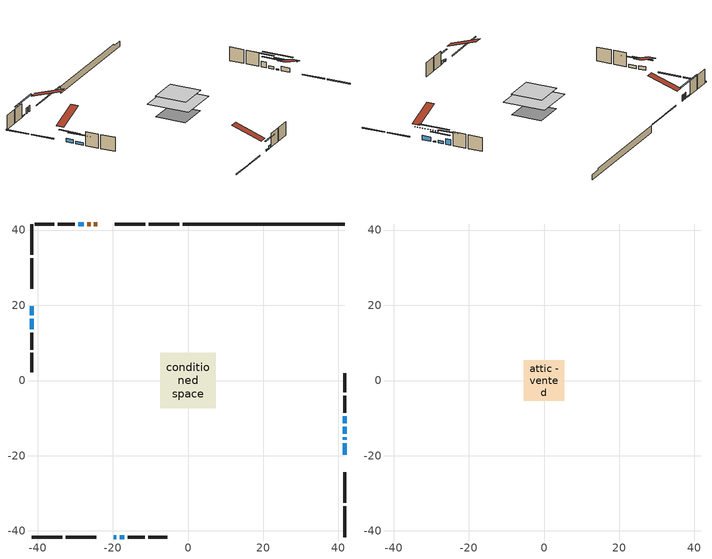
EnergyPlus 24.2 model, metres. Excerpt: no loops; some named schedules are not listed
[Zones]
conditioned space
 floor adiabatic (AdiabaticFloorConstruction): -7.43,-7.43 -7.43,7.43 7.43,7.43 7.43,-7.43 z3.2
 floor foundation (Slab1 construction): -5.43,-5.31 -5.43,5.31 5.43,5.31 5.43,-5.31 z-1.62
 wall outside (RimJoist1 construction): -2.31,41.6 -10.48,41.6 / -41.6,-41.6 -33.42,-41.6 / -41.6,41.6 -41.6,33.42 / 41.6,-41.6 41.6,-33.42 z0.76:1.06
 wall outside (RimJoist2 construction): -11.41,41.6 -19.47,41.6 / -32.49,-41.6 -24.43,-41.6 / -41.6,32.49 -41.6,24.43 / 41.6,-32.49 41.6,-24.43 z0.76:1.06
 wall outside (AdiabaticWallConstruction 1): -24.12,41.6 -24.98,41.6 / -25.91,41.6 -26.78,41.6 z0.76:2.79
 wall outside (AdiabaticWallConstruction): 41.6,-19.78 41.6,-16.73 z0.76:2.28; -41.6,19.78 -41.6,17.34 z0.76:1.98; -19.78,-41.6 -19.01,-41.6 / 41.6,-15.8 41.6,-15.04 / -27.71,41.6 -29.23,41.6 z0.76:1.07; 41.6,-14.11 41.6,-12.28 / -41.6,16.41 -41.6,13.67 z0.76:1.68; 41.6,-11.35 41.6,-9.52 z0.76:2.79; -18.09,-41.6 -16.92,-41.6 z0.76:1.93
 wall outside (Wall1 construction): -30.16,41.6 -34.66,41.6 / -15.99,-41.6 -11.49,-41.6 / -41.6,12.74 -41.6,8.24 / 41.6,-8.6 41.6,-4.09 z0.76:5.64
 wall outside (Wall2 construction): -35.59,41.6 -40.67,41.6 / -10.56,-41.6 -5.49,-41.6 / -41.6,7.31 -41.6,2.24 / 41.6,-3.17 41.6,1.91 z0.76:5.64
 wall foundation (FoundationWall1 construction): -1.38,41.6,-1.62 -1.38,41.6,0.76 37.3,41.6,0.76 37.3,41.6,0.13 41.6,41.6,0.13 41.6,41.6,-1.62
 window (WindowConstruction): 41.6,-19.78 41.6,-16.73 z0.76:2.28
 window (WindowConstruction 5): -41.6,19.78 -41.6,17.34 z0.76:1.98
 window (WindowConstruction 6): -19.78,-41.6 -19.02,-41.6 z0.76:1.06
 window (WindowConstruction 7): 41.6,-15.8 41.6,-15.04 z0.76:1.06
 window (WindowConstruction 8): -27.71,41.6 -29.23,41.6 z0.76:1.06
 window (WindowConstruction 1): 41.6,-14.11 41.6,-12.28 z0.76:1.67
 window (WindowConstruction 2): 41.6,-11.35 41.6,-9.52 z0.76:2.79
 window (WindowConstruction 3): -18.09,-41.6 -16.92,-41.6 z0.76:1.93
 window (WindowConstruction 4): -41.6,16.41 -41.6,13.67 z0.76:1.67
 door (Door): -24.13,41.6 -24.98,41.6 z0.76:2.79
 door (Door 1): -25.91,41.6 -26.78,41.6 z0.76:2.79
 ceiling adiabatic (AdiabaticFloorConstruction): 7.43,-7.43 7.43,7.43 -7.43,7.43 -7.43,-7.43 z3.2
attic - vented
 floor to conditioned space (Floor1 construction Reversed): -5.45,-5.45 -5.45,5.45 5.45,5.45 5.45,-5.45 z5.64
 roof outside (Roof1 construction): -23.2,41.6,5.64 -23.2,30.98,9.17 -20.4,30.98,9.17 -20.4,41.6,5.64; -20.71,-41.6,5.64 -20.71,-30.98,9.17 -23.51,-30.98,9.17 -23.51,-41.6,5.64; -41.6,20.71,5.64 -30.98,20.71,9.17 -30.98,23.51,9.17 -41.6,23.51,5.64; 41.6,-20.71,5.64 30.98,-20.71,9.17 30.98,-23.51,9.17 41.6,-23.51,5.64
shading: 41.6,-14.09 41.6,-22.42 42.01,-22.42 42.01,-14.09 z4.92; -41.6,14.7 -41.6,22.42 -42.01,22.42 -42.01,14.7 z4.62; -18.82,-41.6 -19.98,-41.6 -19.98,-42.01 -18.82,-42.01 z1.27; 41.6,-9.96 41.6,-20.88 42.01,-20.88 42.01,-9.96 z6.15; -34.31,41.6 -22.63,41.6 -22.63,42.01 -34.31,42.01 z6.15; 41.6,-9.64 41.6,-16.75 42.01,-16.75 42.01,-9.64 z4.31; 41.6,-6.88 41.6,-13.99 42.01,-13.99 42.01,-6.88 z5.43; -14.28,-41.6 -20.73,-41.6 -20.73,-42.01 -14.28,-42.01 z4.57; -41.6,11.03 -41.6,19.05 -42.01,19.05 -42.01,11.03 z4.31
[Building]
Building 1: Terrain=Suburbs
[Site:Location]
Toronto City Centre_ON: Latitude {deg}=43.63; Longitude {deg}=-79.39; Time Zone {hr}=-5; Elevation {m}=77; Keep Site Location Information=Yes
[Site:GroundTemperature:Shallow]
5.01852, 3.26908, 3.12898, 3.95918, 7.29196, 10.6092, 13.4851, 15.3069, 15.4617, 13.9799, 11.1774, 7.9619
[Site:WaterMainsTemperature]
Calculation Method=Schedule; Temperature Schedule=mains temperature schedule
[Material] Roughness=Rough; Thermal Absorptance=0.9
Name | Thickness {m} | Conductivity {W/m-K} | Density {kg/m3} | Specific Heat {J/kg-K} | Solar Absorptance | Visible Absorptance
asphalt or fiberglass shingles | 0.00635 | 0.162714 | 1121.4 | 1465.45 | 0.4 | 0.4
ceiling loosefill ins | 0.0846667 | 0.0480833 | 16.02 | 1046.75 | 0.7 | 0.7
ceiling stud and cavity | 0.1397 | 0.0881524 | 65.682 | 1177.47 | 0.7 | 0.7
concrete 4.0 in. | 0.1016 | 1.803125 | 2242.8 | 837.4 | 0.7 | 0.7
concrete 8.0 in. | 0.2032 | 1.803125 | 2242.8 | 837.4 | 0.7 | 0.7
door material | 0.04445 | 0.053851 | 512.64 | 1214.23 | 0.7 | 0.7
door material 1 | 0.04445 | 0.20624 | 512.64 | 1214.23 | 0.7 | 0.7
exterior vertical ins | 0.0460229 | 0.029427 | 32.04 | 1214.23 | 0.7 | 0.7
floor covering | 0.0127 | 0.0433444 | 54.468 | 1339.84 | 0.6 | 0.6
floor rigid ins; wall rigid ins | 0.512978 | 0.029427 | 32.04 | 1214.23 | 0.7 | 0.7
floor stud and cavity | 0.1397 | 1.75129 | 37.0049 | 1207.88 | 0.7 | 0.7
furniture material conditioned space 1 | 0.1524 | 0.115458 | 640.8 | 1214.23 | 0.6 | 0.6
gypsum board | 0.0127 | 0.160291 | 801 | 837.4 | 0.6 | 0.6
gypsum board 1 | 0.0127 | 0.160291 | 801 | 837.4 | 0.7 | 0.7
osb sheathing 0.5 in. | 0.0127 | 0.115458 | 512.64 | 1214.23 | 0.7 | 0.7
osb sheathing 0.75 in. | 0.01905 | 0.115458 | 512.64 | 1214.23 | 0.7 | 0.7
osb sheathing 2.0 in. | 0.0508 | 0.115458 | 512.64 | 1214.23 | 0.7 | 0.7
rim joist rigid ins | 0.051816 | 0.029427 | 32.04 | 1214.23 | 0.7 | 0.7
rim joist stud and cavity | 0.0508 | 0.0451784 | 125.044 | 1163.47 | 0.6 | 0.6
rim joist stud and cavity 1 | 0.0508 | 0.0347766 | 125.044 | 1163.47 | 0.6 | 0.6
wall stud and cavity | 0.1397 | 0.0817079 | 139.0536 | 1170.24 | 0.7 | 0.7
wall stud and cavity 1 | 0.1397 | 0.0818765 | 139.0536 | 1170.24 | 0.7 | 0.7
wall stud and cavity 2 | 0.0889 | 0.380278 | 52.3479 | 1209.89 | 0.7 | 0.7
wall stud and cavity 3 | 0.0889 | 0.391764 | 83.0341 | 1211.67 | 0.7 | 0.7
wood siding | 0.0254 | 0.102417 | 544.68 | 1172.36 | 0.4 | 0.4
wood siding 1; wood siding 2; wood siding 3 | 0.0254 | 0.102417 | 544.68 | 1172.36 | 0.7 | 0.7
[WindowMaterial:SimpleGlazingSystem]
Name | U-Factor {W/m2-K} | Solar Heat Gain Coefficient
WindowMaterial | 2.39839 | 0.64
WindowMaterial 1 | 2.50173 | 0.59
WindowMaterial 2 | 2.36318 | 0.65
WindowMaterial 3 | 2.447218 | 0.62
WindowMaterial 4 | 2.438701 | 0.62
WindowMaterial 5 | 2.75326 | 0.48
WindowMaterial 6 | 3.06442 | 0.51
[Construction]
AdiabaticFloorConstruction: floor stud and cavity, floor rigid ins, osb sheathing 0.75 in., floor covering
AdiabaticWallConstruction: wood siding 2, wall rigid ins, wall stud and cavity 2, gypsum board
AdiabaticWallConstruction 1: wood siding 3, wall rigid ins, wall stud and cavity 2, gypsum board
Door: door material
Door 1: door material 1
Floor1 construction Reversed: gypsum board, ceiling stud and cavity, ceiling loosefill ins
FoundationWall1 construction: concrete 8.0 in., gypsum board 1
furniture construction conditioned space 1: furniture material conditioned space 1
PartitionWallConstruction: gypsum board, wall stud and cavity 3, gypsum board
RimJoist1 construction: wood siding 1, osb sheathing 2.0 in., rim joist stud and cavity
RimJoist2 construction: wood siding 1, rim joist rigid ins, osb sheathing 2.0 in., rim joist stud and cavity 1
Roof1 construction: asphalt or fiberglass shingles
Slab1 construction: concrete 4.0 in.
Wall1 construction: wood siding, osb sheathing 0.5 in., wall stud and cavity, gypsum board
Wall2 construction: wood siding, osb sheathing 0.5 in., wall stud and cavity 1, gypsum board
WindowConstruction: WindowMaterial
WindowConstruction 1; WindowConstruction 4: WindowMaterial 1
WindowConstruction 2: WindowMaterial 2
WindowConstruction 3: WindowMaterial 3
WindowConstruction 5: WindowMaterial 4
WindowConstruction 6: WindowMaterial 5
WindowConstruction 7; WindowConstruction 8: WindowMaterial 6
[Zone] Multiplier=1; Part of Total Floor Area=Yes
Name | Volume {m3}
attic - vented | 68.1851
conditioned space | 867.1
[Space]
Name | Zone | Volume {m3}
attic - vented 1 | attic - vented | 68.1851
conditioned space 1 | conditioned space | 867.1
[ZoneInfiltration:EffectiveLeakageArea]
infil attic - vented 1: Zone or Space=attic - vented 1; Schedule=Always On Discrete; Effective Air Leakage Area {cm2}=4999.16; Stack Coefficient=0.000246005; Wind Coefficient=1.05972e-05
[ZoneMixing]
whole house fan mix: Zone or Space=attic - vented; Schedule=Always On Continuous; Design Flow Rate Calculation Method=Flow/Zone; Design Flow Rate {m3/s}=0; Source Zone or Space=conditioned space
[SurfaceProperty:ExposedFoundationPerimeter]
Slab1: Exposed Perimeter Calculation Method=TotalExposedPerimeter; Total Exposed Perimeter {m}=42.976
[InternalMass] Zone or ZoneList=conditioned space; Space or SpaceList=conditioned space 1
Name | Construction | Surface Area {m2}
furniture mass conditioned space 1 | furniture construction conditioned space 1 | 134.568
partition wall mass | PartitionWallConstruction | 336.42
[Lights]
interior lighting: Zone or ZoneList or Space or SpaceList=conditioned space 1; Schedule=interior lighting schedule; Design Level Calculation Method=LightingLevel; Lighting Level {W}=343.2; Return Air Fraction=0; Fraction Radiant=0.6; Fraction Visible=0.2; Fraction Replaceable=1
[People]
occupants: Zone or ZoneList or Space or SpaceList=conditioned space 1; Number of People Schedule=occupants schedule; Number of People Calculation Method=People; Number of People=3; Fraction Radiant=0.314171; Sensible Heat Fraction=0.56303; Activity Level Schedule=occupants activity schedule; Carbon Dioxide Generation Rate {m3/s-W}=0; Enable ASHRAE 55 Comfort Warnings=No; Mean Radiant Temperature Calculation Type=EnclosureAveraged
[ElectricEquipment] Zone or ZoneList or Space or SpaceList=conditioned space 1; Design Level Calculation Method=EquipmentLevel
Name | Schedule | Design Level {W} | Fraction Latent | Fraction Radiant | Fraction Lost
clothes dryer | clothes dryer schedule | 140.772 | 0.015 | 0.081 | 0.85
clothes washer | clothes washer schedule | 32.1985 | 0.03 | 0.162 | 0.7
cooking range | cooking range schedule | 215.147 | 0.08 | 0.432 | 0.2
dishwasher | dishwasher schedule | 66.8632 | 0.3 | 0.18 | 0.4
fridge | fridge schedule | 72.9452 | 0 | 0.6 | 0
mech vent house fan | mech vent house fan schedule | 0 | 0 | 0 | 1
mech vent house fan cfis | mech vent house fan cfis schedule | 0 | 0 | 0 | 0
misc plug loads | misc plug loads schedule | 494.7 | 0.045 | 0.513 | 0.1
whole house fan | Always On Discrete | 0 | 0 | 0 | 1
[OtherEquipment] Zone or ZoneList or Space or SpaceList=conditioned space 1; Design Level Calculation Method=EquipmentLevel
Name | Fuel Type | Schedule | Design Level {W} | Fraction Latent | Fraction Radiant | Fraction Lost
clothes dryer 1 | Electricity | clothes dryer schedule | 0 | 0.015 | 0.081 | 0.85
cooking range 1 | Electricity | cooking range schedule | 0 | 0.08 | 0.432 | 0.2
general water use latent | None | general water use schedule | 62.594 | 1 | 0 | 0
general water use sensible | None | general water use schedule | -61.6891 | 0 | 0.6 | 0
mech vent house fan latent load | None | Always On Discrete | 0 | 1 | 0 | 0
mech vent house fan sensible load | None | Always On Discrete | 0 | 0 | 0 | 0
water heater energy adjustment1 | NaturalGas | Always On Discrete | 0.01 | 0 | 0 | 1
[ZoneInfiltration:DesignFlowRate] Zone or ZoneList or Space or SpaceList=conditioned space 1; Schedule=Always On Discrete; Design Flow Rate Calculation Method=Flow/Zone; Design Flow Rate {m3/s}=0
infil flow; natural vent flow; whole house fan flow
[AvailabilityManager:Scheduled]
central ac and furnace airloop Availability Manager: Schedule=Always On Discrete
[Foundation:Kiva]
Foundation Kiva 1: Initial Indoor Air Temperature {C}=18; Wall Height Above Grade {m}=0.759988; Wall Depth Below Slab {m}=0.2032; Custom Block Material Name 1=exterior vertical ins; Custom Block Depth 1 {m}=2.38; Custom Block X Position 1 {m}=0.2159; Custom Block Z Position 1 {m}=0
[Foundation:Kiva:Settings]
Soil Conductivity {W/m-K}=0.849921; Soil Density {kg/m3}=1842.3; Soil Specific Heat {J/kg-K}=418.7; Ground Solar Absorptivity=0.9; Ground Thermal Absorptivity=0.9; Ground Surface Roughness {m}=0.03; Far-Field Width {m}=40; Deep-Ground Boundary Condition=ZeroFlux; Deep-Ground Depth {m}=40; Minimum Cell Dimension {m}=0.2; Maximum Cell Growth Coefficient=3; Simulation Timestep=Timestep
[Exterior:Lights]
exterior lighting: Schedule=exterior lighting schedule; Design Level {W}=75.6
[EnergyManagementSystem:GlobalVariable]
central_ac_and_furnace_airloop_Fan_RTF
infil_program_Qfan
infil_program_Qinf
natural_vent_program_Qnv
natural_vent_program_Qwhf
[EnergyManagementSystem:Sensor]
Name | Output:Variable or Output:Meter Index Key | Output:Variable or Output:Meter
airflow_gain | infil flow | Infiltration Sensible Heat Gain Energy
airflow_gain_1 | natural vent flow | Infiltration Sensible Heat Gain Energy
airflow_gain_2 | whole house fan flow | Infiltration Sensible Heat Gain Energy
airflow_loss | infil flow | Infiltration Sensible Heat Loss Energy
airflow_loss_1 | natural vent flow | Infiltration Sensible Heat Loss Energy
airflow_loss_2 | whole house fan flow | Infiltration Sensible Heat Loss Energy
clg_load_cond |  | Cooling:EnergyTransfer:Zone:CONDITIONED SPACE
clg_sp_s; clg_sp_s_1 | cooling setpoint | Schedule Value
clothes_dryer_exhaust_0_sch_s | clothes dryer exhaust 0 schedule | Schedule Value
cool_season | cooling season schedule | Schedule Value
htg_load_cond |  | Heating:EnergyTransfer:Zone:CONDITIONED SPACE
htg_sp_s; htg_sp_s_1 | heating setpoint | Schedule Value
ig_ee_conv | clothes dryer | Electric Equipment Convective Heating Energy
ig_ee_conv_2 | cooking range | Electric Equipment Convective Heating Energy
ig_ee_conv_4 | fridge | Electric Equipment Convective Heating Energy
ig_ee_conv_5 | misc plug loads | Electric Equipment Convective Heating Energy
ig_ee_conv_6 | whole house fan | Electric Equipment Convective Heating Energy
ig_ee_rad | clothes dryer | Electric Equipment Radiant Heating Energy
ig_ee_rad_2 | cooking range | Electric Equipment Radiant Heating Energy
ig_ee_rad_4 | fridge | Electric Equipment Radiant Heating Energy
ig_ee_rad_5 | misc plug loads | Electric Equipment Radiant Heating Energy
ig_ee_rad_6 | whole house fan | Electric Equipment Radiant Heating Energy
ig_lgt_conv | interior lighting | Lights Convective Heating Energy
ig_lgt_rad | interior lighting | Lights Radiant Heating Energy
ig_lgt_vis | interior lighting | Lights Visible Radiation Heating Energy
ig_oe_conv | clothes dryer 1 | Other Equipment Convective Heating Energy
ig_oe_conv_1 | cooking range 1 | Other Equipment Convective Heating Energy
ig_oe_conv_2 | general water use latent | Other Equipment Convective Heating Energy
ig_oe_conv_3 | general water use sensible | Other Equipment Convective Heating Energy
ig_oe_conv_4 | water heater energy adjustment1 | Other Equipment Convective Heating Energy
ig_oe_rad | clothes dryer 1 | Other Equipment Radiant Heating Energy
ig_oe_rad_1 | cooking range 1 | Other Equipment Radiant Heating Energy
ig_oe_rad_2 | general water use latent | Other Equipment Radiant Heating Energy
ig_oe_rad_3 | general water use sensible | Other Equipment Radiant Heating Energy
ig_oe_rad_4 | water heater energy adjustment1 | Other Equipment Radiant Heating Energy
ig_ppl_conv | occupants | People Convective Heating Energy
ig_ppl_rad | occupants | People Radiant Heating Energy
im_conv | furniture mass conditioned space 1 | Surface Inside Face Convection Heat Gain Energy
im_conv_1 | partition wall mass | Surface Inside Face Convection Heat Gain Energy
im_ig | furniture mass conditioned space 1 | Surface Inside Face Internal Gains Radiation Heat Gain Energy
im_ig_1 | partition wall mass | Surface Inside Face Internal Gains Radiation Heat Gain Energy
im_lgt | furniture mass conditioned space 1 | Surface Inside Face Lights Radiation Heat Gain Energy
im_lgt_1 | partition wall mass | Surface Inside Face Lights Radiation Heat Gain Energy
im_sol | furniture mass conditioned space 1 | Surface Inside Face Solar Radiation Heat Gain Energy
im_sol_1 | partition wall mass | Surface Inside Face Solar Radiation Heat Gain Energy
im_surf | furniture mass conditioned space 1 | Surface Inside Face Net Surface Thermal Radiation Heat Gain Energy
im_surf_1 | partition wall mass | Surface Inside Face Net Surface Thermal Radiation Heat Gain Energy
mv_conv | mech vent house fan | Electric Equipment Convective Heating Energy
mv_conv_1 | mech vent house fan cfis | Electric Equipment Convective Heating Energy
mv_conv_2 | mech vent house fan latent load | Other Equipment Convective Heating Energy
mv_conv_3 | mech vent house fan sensible load | Other Equipment Convective Heating Energy
mv_rad | mech vent house fan | Electric Equipment Radiant Heating Energy
mv_rad_1 | mech vent house fan cfis | Electric Equipment Radiant Heating Energy
mv_rad_2 | mech vent house fan latent load | Other Equipment Radiant Heating Energy
mv_rad_3 | mech vent house fan sensible load | Other Equipment Radiant Heating Energy
natural_vent_s | natural vent schedule | Schedule Value
out_pb_s |  | Site Outdoor Air Barometric Pressure
out_wt_s |  | Site Outdoor Air Humidity Ratio
site_vw_s |  | Site Wind Speed
ss_back_out | Window1 | Surface Window Shortwave from Zone Back Out Window Heat Transfer Rate
ss_back_out_1 | Window10 | Surface Window Shortwave from Zone Back Out Window Heat Transfer Rate
ss_back_out_2 | Window12 | Surface Window Shortwave from Zone Back Out Window Heat Transfer Rate
ss_back_out_3 | Window13 | Surface Window Shortwave from Zone Back Out Window Heat Transfer Rate
ss_back_out_4 | Window14 | Surface Window Shortwave from Zone Back Out Window Heat Transfer Rate
ss_back_out_5 | Window3 | Surface Window Shortwave from Zone Back Out Window Heat Transfer Rate
ss_back_out_6 | Window5 | Surface Window Shortwave from Zone Back Out Window Heat Transfer Rate
ss_back_out_7 | Window6 | Surface Window Shortwave from Zone Back Out Window Heat Transfer Rate
ss_back_out_8 | Window7 | Surface Window Shortwave from Zone Back Out Window Heat Transfer Rate
ss_conv | Door1 | Surface Inside Face Convection Heat Gain Energy
ss_conv_1 | Door2 | Surface Inside Face Convection Heat Gain Energy
ss_conv_10 | Window7 | Surface Inside Face Convection Heat Gain Energy
ss_conv_2 | Window1 | Surface Inside Face Convection Heat Gain Energy
ss_conv_3 | Window10 | Surface Inside Face Convection Heat Gain Energy
ss_conv_4 | Window12 | Surface Inside Face Convection Heat Gain Energy
ss_conv_5 | Window13 | Surface Inside Face Convection Heat Gain Energy
ss_conv_6 | Window14 | Surface Inside Face Convection Heat Gain Energy
ss_conv_7 | Window3 | Surface Inside Face Convection Heat Gain Energy
ss_conv_8 | Window5 | Surface Inside Face Convection Heat Gain Energy
ss_conv_9 | Window6 | Surface Inside Face Convection Heat Gain Energy
ss_ig | Door1 | Surface Inside Face Internal Gains Radiation Heat Gain Energy
ss_ig_1 | Door2 | Surface Inside Face Internal Gains Radiation Heat Gain Energy
ss_ig_10 | Window7 | Surface Inside Face Internal Gains Radiation Heat Gain Energy
ss_ig_2 | Window1 | Surface Inside Face Internal Gains Radiation Heat Gain Energy
ss_ig_3 | Window10 | Surface Inside Face Internal Gains Radiation Heat Gain Energy
ss_ig_4 | Window12 | Surface Inside Face Internal Gains Radiation Heat Gain Energy
ss_ig_5 | Window13 | Surface Inside Face Internal Gains Radiation Heat Gain Energy
ss_ig_6 | Window14 | Surface Inside Face Internal Gains Radiation Heat Gain Energy
ss_ig_7 | Window3 | Surface Inside Face Internal Gains Radiation Heat Gain Energy
ss_ig_8 | Window5 | Surface Inside Face Internal Gains Radiation Heat Gain Energy
ss_ig_9 | Window6 | Surface Inside Face Internal Gains Radiation Heat Gain Energy
ss_lgt | Door1 | Surface Inside Face Lights Radiation Heat Gain Energy
ss_lgt_1 | Door2 | Surface Inside Face Lights Radiation Heat Gain Energy
ss_sol | Door1 | Surface Inside Face Solar Radiation Heat Gain Energy
ss_sol_1 | Door2 | Surface Inside Face Solar Radiation Heat Gain Energy
ss_surf | Door1 | Surface Inside Face Net Surface Thermal Radiation Heat Gain Energy
ss_surf_1 | Door2 | Surface Inside Face Net Surface Thermal Radiation Heat Gain Energy
ss_surf_10 | Window7 | Surface Inside Face Net Surface Thermal Radiation Heat Gain Energy
ss_surf_2 | Window1 | Surface Inside Face Net Surface Thermal Radiation Heat Gain Energy
ss_surf_3 | Window10 | Surface Inside Face Net Surface Thermal Radiation Heat Gain Energy
ss_surf_4 | Window12 | Surface Inside Face Net Surface Thermal Radiation Heat Gain Energy
ss_surf_5 | Window13 | Surface Inside Face Net Surface Thermal Radiation Heat Gain Energy
ss_surf_6 | Window14 | Surface Inside Face Net Surface Thermal Radiation Heat Gain Energy
ss_surf_7 | Window3 | Surface Inside Face Net Surface Thermal Radiation Heat Gain Energy
ss_surf_8 | Window5 | Surface Inside Face Net Surface Thermal Radiation Heat Gain Energy
ss_surf_9 | Window6 | Surface Inside Face Net Surface Thermal Radiation Heat Gain Energy
ss_trans_in | Window1 | Surface Window Transmitted Solar Radiation Rate
ss_trans_in_1 | Window10 | Surface Window Transmitted Solar Radiation Rate
ss_trans_in_2 | Window12 | Surface Window Transmitted Solar Radiation Rate
ss_trans_in_3 | Window13 | Surface Window Transmitted Solar Radiation Rate
ss_trans_in_4 | Window14 | Surface Window Transmitted Solar Radiation Rate
ss_trans_in_5 | Window3 | Surface Window Transmitted Solar Radiation Rate
ss_trans_in_6 | Window5 | Surface Window Transmitted Solar Radiation Rate
ss_trans_in_7 | Window6 | Surface Window Transmitted Solar Radiation Rate
ss_trans_in_8 | Window7 | Surface Window Transmitted Solar Radiation Rate
ss_trans_out | Window1 | Surface Inside Face Initial Transmitted Diffuse Transmitted Out Window Solar Radiation Rate
ss_trans_out_1 | Window10 | Surface Inside Face Initial Transmitted Diffuse Transmitted Out Window Solar Radiation Rate
ss_trans_out_2 | Window12 | Surface Inside Face Initial Transmitted Diffuse Transmitted Out Window Solar Radiation Rate
ss_trans_out_3 | Window13 | Surface Inside Face Initial Transmitted Diffuse Transmitted Out Window Solar Radiation Rate
ss_trans_out_4 | Window14 | Surface Inside Face Initial Transmitted Diffuse Transmitted Out Window Solar Radiation Rate
ss_trans_out_5 | Window3 | Surface Inside Face Initial Transmitted Diffuse Transmitted Out Window Solar Radiation Rate
ss_trans_out_6 | Window5 | Surface Inside Face Initial Transmitted Diffuse Transmitted Out Window Solar Radiation Rate
ss_trans_out_7 | Window6 | Surface Inside Face Initial Transmitted Diffuse Transmitted Out Window Solar Radiation Rate
ss_trans_out_8 | Window7 | Surface Inside Face Initial Transmitted Diffuse Transmitted Out Window Solar Radiation Rate
s_conv | Floor1 | Surface Inside Face Convection Heat Gain Energy
s_conv_1 | FoundationWall1 | Surface Inside Face Convection Heat Gain Energy
s_conv_10 | RimJoist2:270 | Surface Inside Face Convection Heat Gain Energy
s_conv_11 | RimJoist2:90 | Surface Inside Face Convection Heat Gain Energy
s_conv_12 | Slab1 | Surface Inside Face Convection Heat Gain Energy
s_conv_13 | Wall1:0 | Surface Inside Face Convection Heat Gain Energy
s_conv_14 | Wall1:180 | Surface Inside Face Convection Heat Gain Energy
s_conv_15 | Wall1:270 | Surface Inside Face Convection Heat Gain Energy
s_conv_16 | Wall1:90 | Surface Inside Face Convection Heat Gain Energy
s_conv_17 | Wall2:0 | Surface Inside Face Convection Heat Gain Energy
s_conv_18 | Wall2:180 | Surface Inside Face Convection Heat Gain Energy
s_conv_19 | Wall2:270 | Surface Inside Face Convection Heat Gain Energy
s_conv_2 | inferred conditioned ceiling | Surface Inside Face Convection Heat Gain Energy
s_conv_20 | Wall2:90 | Surface Inside Face Convection Heat Gain Energy
s_conv_3 | inferred conditioned floor | Surface Inside Face Convection Heat Gain Energy
s_conv_4 | RimJoist1:0 | Surface Inside Face Convection Heat Gain Energy
s_conv_5 | RimJoist1:180 | Surface Inside Face Convection Heat Gain Energy
s_conv_6 | RimJoist1:270 | Surface Inside Face Convection Heat Gain Energy
s_conv_7 | RimJoist1:90 | Surface Inside Face Convection Heat Gain Energy
s_conv_8 | RimJoist2:0 | Surface Inside Face Convection Heat Gain Energy
s_conv_9 | RimJoist2:180 | Surface Inside Face Convection Heat Gain Energy
s_ig | Floor1 | Surface Inside Face Internal Gains Radiation Heat Gain Energy
s_ig_1 | FoundationWall1 | Surface Inside Face Internal Gains Radiation Heat Gain Energy
s_ig_10 | RimJoist2:270 | Surface Inside Face Internal Gains Radiation Heat Gain Energy
s_ig_11 | RimJoist2:90 | Surface Inside Face Internal Gains Radiation Heat Gain Energy
s_ig_12 | Slab1 | Surface Inside Face Internal Gains Radiation Heat Gain Energy
s_ig_13 | Wall1:0 | Surface Inside Face Internal Gains Radiation Heat Gain Energy
s_ig_14 | Wall1:180 | Surface Inside Face Internal Gains Radiation Heat Gain Energy
s_ig_15 | Wall1:270 | Surface Inside Face Internal Gains Radiation Heat Gain Energy
s_ig_16 | Wall1:90 | Surface Inside Face Internal Gains Radiation Heat Gain Energy
s_ig_17 | Wall2:0 | Surface Inside Face Internal Gains Radiation Heat Gain Energy
s_ig_18 | Wall2:180 | Surface Inside Face Internal Gains Radiation Heat Gain Energy
s_ig_19 | Wall2:270 | Surface Inside Face Internal Gains Radiation Heat Gain Energy
s_ig_2 | inferred conditioned ceiling | Surface Inside Face Internal Gains Radiation Heat Gain Energy
s_ig_20 | Wall2:90 | Surface Inside Face Internal Gains Radiation Heat Gain Energy
s_ig_3 | inferred conditioned floor | Surface Inside Face Internal Gains Radiation Heat Gain Energy
s_ig_4 | RimJoist1:0 | Surface Inside Face Internal Gains Radiation Heat Gain Energy
s_ig_5 | RimJoist1:180 | Surface Inside Face Internal Gains Radiation Heat Gain Energy
s_ig_6 | RimJoist1:270 | Surface Inside Face Internal Gains Radiation Heat Gain Energy
s_ig_7 | RimJoist1:90 | Surface Inside Face Internal Gains Radiation Heat Gain Energy
s_ig_8 | RimJoist2:0 | Surface Inside Face Internal Gains Radiation Heat Gain Energy
